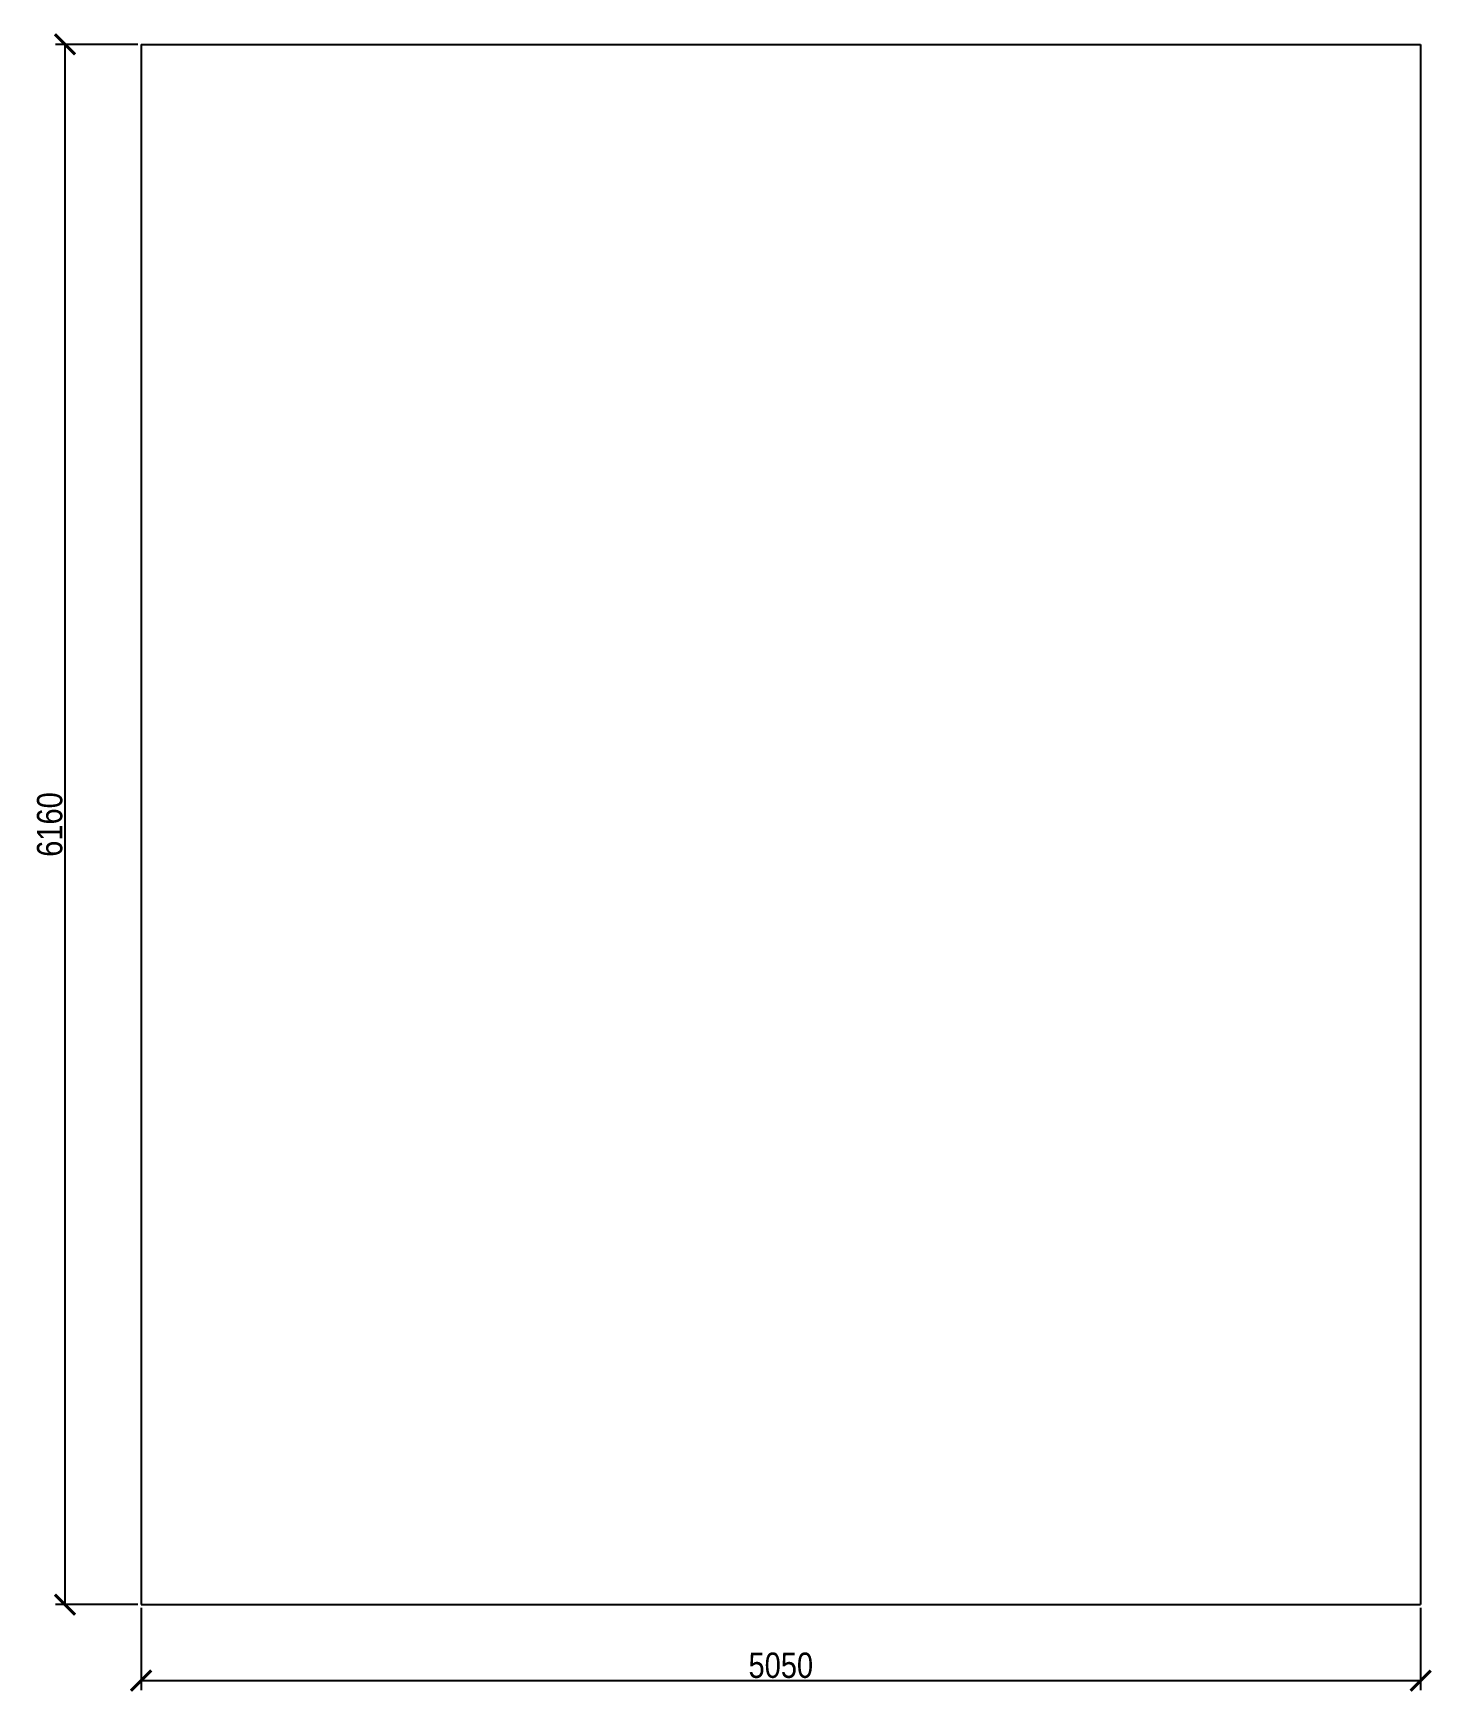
# Model space of a CAD drawing. Header units: metres. Extents: x -57.8 to -2.6, y -36.7 to 28.7.
import ezdxf

# ---------------------------------------------------------------- set-up
doc = ezdxf.new("R2010")
doc.units = ezdxf.units.M
doc.layers.add('OUTLINE', color=7, linetype='Continuous')
doc.styles.add('OpenSansCondensed-Light', font='OpenSansCondensed-Light.ttf')
doc.dimstyles.new('EZDXF', dxfattribs={"dimtxt": 0.25, "dimasz": 0.175, "dimexe": 0.375, "dimexo": 0.125, "dimgap": 0.1, "dimtad": 1, "dimlfac": 100, "dimzin": 12, "dimdsep": 46, "dimtxsty": 'OpenSansCondensed-Light', "dimblk": 'ARCHTICK', "dimcen": 2.5, "dimazin": 3, "dimtfac": 0.5, "dimtmove": 2, "dimatfit": 3})

# ---------------------------------------------------------------- blocks, each defined once
blk = doc.blocks.new('_ARCHTICK')
at = {"color": 0, "linetype": 'BYBLOCK', "const_width": 0.15}
blk.add_lwpolyline([(-0.5, -0.5), (0.5, 0.5)], dxfattribs=at)

msp = doc.modelspace()

# ---------------------------------------------------------------- linework, layer by layer
at = {"layer": 'OUTLINE'}
for points in [[(-53.5, 28.3), (-53.5, 28.1), (-53.5, 27.9), (-53.5, 27.7), (-53.5, 27.5), (-53.5, 27.3), (-53.5, 27.1), (-53.5, 26.9), (-53.5, 26.7), (-53.5, 26.5), (-53.5, 26.3), (-53.5, 26.1), (-53.5, 25.9), (-53.5, 25.7), (-53.5, 25.5), (-53.5, 25.3), (-53.5, 25.1), (-53.5, 24.9), (-53.5, 24.7), (-53.5, 24.5), (-53.5, 24.3), (-53.5, 24.1), (-53.5, 23.9), (-53.5, 23.7), (-53.5, 23.5), (-53.5, 23.3), (-53.5, 23.1), (-53.5, 22.9), (-53.5, 22.7), (-53.5, 22.5), (-53.5, 22.3), (-53.5, 22.1), (-53.5, 21.9), (-53.5, 21.7), (-53.5, 21.5), (-53.5, 21.3), (-53.5, 21.1), (-53.5, 20.9), (-53.5, 20.7), (-53.5, 20.5), (-53.5, 20.3), (-53.5, 20.1), (-53.5, 19.9), (-53.5, 19.7), (-53.5, 19.5), (-53.5, 19.3), (-53.5, 19.1), (-53.5, 18.9), (-53.5, 18.7), (-53.5, 18.5), (-53.5, 18.3), (-53.5, 18.1), (-53.5, 17.9), (-53.5, 17.7), (-53.5, 17.5), (-53.5, 17.3), (-53.5, 17.1), (-53.5, 16.9), (-53.5, 16.7), (-53.5, 16.5), (-53.5, 16.3), (-53.5, 16.1), (-53.5, 15.9), (-53.5, 15.7), (-53.5, 15.5), (-53.5, 15.3), (-53.5, 15.1), (-53.5, 14.9), (-53.5, 14.7), (-53.5, 14.5), (-53.5, 14.3), (-53.5, 14.1), (-53.5, 13.9), (-53.5, 13.7), (-53.5, 13.5), (-53.5, 13.3), (-53.5, 13.1), (-53.5, 12.9), (-53.5, 12.7), (-53.5, 12.5), (-53.5, 12.3), (-53.5, 12.1), (-53.5, 11.9), (-53.5, 11.7), (-53.5, 11.5), (-53.5, 11.3), (-53.5, 11.1), (-53.5, 10.9), (-53.5, 10.7), (-53.5, 10.5), (-53.5, 10.3), (-53.5, 10.1), (-53.5, 9.9), (-53.5, 9.7), (-53.5, 9.5), (-53.5, 9.3), (-53.5, 9.1), (-53.5, 8.9), (-53.5, 8.7), (-53.5, 8.5), (-53.5, 8.3), (-53.5, 8.1), (-53.5, 7.9), (-53.5, 7.7), (-53.5, 7.5), (-53.5, 7.3), (-53.5, 7.1), (-53.5, 6.9), (-53.5, 6.7), (-53.5, 6.5), (-53.5, 6.3), (-53.5, 6.1), (-53.5, 5.9), (-53.5, 5.7), (-53.5, 5.5), (-53.5, 5.3), (-53.5, 5.1), (-53.5, 4.9), (-53.5, 4.7), (-53.5, 4.5), (-53.5, 4.3), (-53.5, 4.1), (-53.5, 3.9), (-53.5, 3.7), (-53.5, 3.5), (-53.5, 3.3), (-53.5, 3.1), (-53.5, 2.9), (-53.5, 2.7), (-53.5, 2.5), (-53.5, 2.3), (-53.5, 2.1), (-53.5, 1.9), (-53.5, 1.7), (-53.5, 1.5), (-53.5, 1.3), (-53.5, 1.1), (-53.5, 0.9), (-53.5, 0.7), (-53.5, 0.5), (-53.5, 0.3), (-53.5, 0.1), (-53.5, -0.1), (-53.5, -0.3), (-53.5, -0.5), (-53.5, -0.7), (-53.5, -0.9), (-53.5, -1.1), (-53.5, -1.3), (-53.5, -1.5), (-53.5, -1.7), (-53.5, -1.9), (-53.5, -2.1), (-53.5, -2.3), (-53.5, -2.5), (-53.5, -2.7), (-53.5, -2.9), (-53.5, -3.1), (-53.5, -3.3), (-53.5, -3.5), (-53.5, -3.7), (-53.5, -3.9), (-53.5, -4.1), (-53.5, -4.3), (-53.5, -4.5), (-53.5, -4.7), (-53.5, -4.9), (-53.5, -5.1), (-53.5, -5.3), (-53.5, -5.5), (-53.5, -5.7), (-53.5, -5.9), (-53.5, -6.1), (-53.5, -6.3), (-53.5, -6.5), (-53.5, -6.7), (-53.5, -6.9), (-53.5, -7.1), (-53.5, -7.3), (-53.5, -7.5), (-53.5, -7.7), (-53.5, -7.9), (-53.5, -8.1), (-53.5, -8.3), (-53.5, -8.5), (-53.5, -8.7), (-53.5, -8.9), (-53.5, -9.1), (-53.5, -9.3), (-53.5, -9.5), (-53.5, -9.7), (-53.5, -9.9), (-53.5, -10.1), (-53.5, -10.3), (-53.5, -10.5), (-53.5, -10.7), (-53.5, -10.9), (-53.5, -11.1), (-53.5, -11.3), (-53.5, -11.5), (-53.5, -11.7), (-53.5, -11.9), (-53.5, -12.1), (-53.5, -12.3), (-53.5, -12.5), (-53.5, -12.7), (-53.5, -12.9), (-53.5, -13.1), (-53.5, -13.3), (-53.5, -13.5), (-53.5, -13.7), (-53.5, -13.9), (-53.5, -14.1), (-53.5, -14.3), (-53.5, -14.5), (-53.5, -14.7), (-53.5, -14.9), (-53.5, -15.1), (-53.5, -15.3), (-53.5, -15.5), (-53.5, -15.7), (-53.5, -15.9), (-53.5, -16.1), (-53.5, -16.3), (-53.5, -16.5), (-53.5, -16.7), (-53.5, -16.9), (-53.5, -17.1), (-53.5, -17.3), (-53.5, -17.5), (-53.5, -17.7), (-53.5, -17.9), (-53.5, -18.1), (-53.5, -18.3), (-53.5, -18.5), (-53.5, -18.7), (-53.5, -18.9), (-53.5, -19.1), (-53.5, -19.3), (-53.5, -19.5), (-53.5, -19.7), (-53.5, -19.9), (-53.5, -20.1), (-53.5, -20.3), (-53.5, -20.5), (-53.5, -20.7), (-53.5, -20.9), (-53.5, -21.1), (-53.5, -21.3), (-53.5, -21.5), (-53.5, -21.7), (-53.5, -21.9), (-53.5, -22.1), (-53.5, -22.3), (-53.5, -22.5), (-53.5, -22.7), (-53.5, -22.9), (-53.5, -23.1), (-53.5, -23.3), (-53.5, -23.5), (-53.5, -23.7), (-53.5, -23.9), (-53.5, -24.1), (-53.5, -24.3), (-53.5, -24.5), (-53.5, -24.7), (-53.5, -24.9), (-53.5, -25.1), (-53.5, -25.3), (-53.5, -25.5), (-53.5, -25.7), (-53.5, -25.9), (-53.5, -26.1), (-53.5, -26.3), (-53.5, -26.5), (-53.5, -26.7), (-53.5, -26.9), (-53.5, -27.1), (-53.5, -27.3), (-53.5, -27.5), (-53.5, -27.7), (-53.5, -27.9), (-53.5, -28.1), (-53.5, -28.3), (-53.5, -28.5), (-53.5, -28.7), (-53.5, -28.9), (-53.5, -29.1), (-53.5, -29.3), (-53.5, -29.5), (-53.5, -29.7), (-53.5, -29.9), (-53.5, -30.1), (-53.5, -30.3), (-53.5, -30.5), (-53.5, -30.7), (-53.5, -30.9), (-53.5, -31.1), (-53.5, -31.3), (-53.5, -31.5), (-53.5, -31.7), (-53.5, -31.9), (-53.5, -32.1), (-53.5, -32.3), (-53.5, -32.5), (-53.5, -32.7), (-53.5, -32.9), (-53.5, -33.1), (-53.5, -33.3)], [(-53.5, 28.3), (-53.2996, 28.3), (-53.09921, 28.3), (-52.89881, 28.3), (-52.69841, 28.3), (-52.49802, 28.3), (-52.29762, 28.3), (-52.09722, 28.3), (-51.89683, 28.3), (-51.69643, 28.3), (-51.49603, 28.3), (-51.29563, 28.3), (-51.09524, 28.3), (-50.89484, 28.3), (-50.69444, 28.3), (-50.49405, 28.3), (-50.29365, 28.3), (-50.09325, 28.3), (-49.89286, 28.3), (-49.69246, 28.3), (-49.49206, 28.3), (-49.29167, 28.3), (-49.09127, 28.3), (-48.89087, 28.3), (-48.69048, 28.3), (-48.49008, 28.3), (-48.28968, 28.3), (-48.08929, 28.3), (-47.88889, 28.3), (-47.68849, 28.3), (-47.4881, 28.3), (-47.2877, 28.3), (-47.0873, 28.3), (-46.8869, 28.3), (-46.68651, 28.3), (-46.48611, 28.3), (-46.28571, 28.3), (-46.08532, 28.3), (-45.88492, 28.3), (-45.68452, 28.3), (-45.48413, 28.3), (-45.28373, 28.3), (-45.08333, 28.3), (-44.88294, 28.3), (-44.68254, 28.3), (-44.48214, 28.3), (-44.28175, 28.3), (-44.08135, 28.3), (-43.88095, 28.3), (-43.68056, 28.3), (-43.48016, 28.3), (-43.27976, 28.3), (-43.07937, 28.3), (-42.87897, 28.3), (-42.67857, 28.3), (-42.47817, 28.3), (-42.27778, 28.3), (-42.07738, 28.3), (-41.87698, 28.3), (-41.67659, 28.3), (-41.47619, 28.3), (-41.27579, 28.3), (-41.0754, 28.3), (-40.875, 28.3), (-40.6746, 28.3), (-40.47421, 28.3), (-40.27381, 28.3), (-40.07341, 28.3), (-39.87302, 28.3), (-39.67262, 28.3), (-39.47222, 28.3), (-39.27183, 28.3), (-39.07143, 28.3), (-38.87103, 28.3), (-38.67063, 28.3), (-38.47024, 28.3), (-38.26984, 28.3), (-38.06944, 28.3), (-37.86905, 28.3), (-37.66865, 28.3), (-37.46825, 28.3), (-37.26786, 28.3), (-37.06746, 28.3), (-36.86706, 28.3), (-36.66667, 28.3), (-36.46627, 28.3), (-36.26587, 28.3), (-36.06548, 28.3), (-35.86508, 28.3), (-35.66468, 28.3), (-35.46429, 28.3), (-35.26389, 28.3), (-35.06349, 28.3), (-34.8631, 28.3), (-34.6627, 28.3), (-34.4623, 28.3), (-34.2619, 28.3), (-34.06151, 28.3), (-33.86111, 28.3), (-33.66071, 28.3), (-33.46032, 28.3), (-33.25992, 28.3), (-33.05952, 28.3), (-32.85913, 28.3), (-32.65873, 28.3), (-32.45833, 28.3), (-32.25794, 28.3), (-32.05754, 28.3), (-31.85714, 28.3), (-31.65675, 28.3), (-31.45635, 28.3), (-31.25595, 28.3), (-31.05556, 28.3), (-30.85516, 28.3), (-30.65476, 28.3), (-30.45437, 28.3), (-30.25397, 28.3), (-30.05357, 28.3), (-29.85317, 28.3), (-29.65278, 28.3), (-29.45238, 28.3), (-29.25198, 28.3), (-29.05159, 28.3), (-28.85119, 28.3), (-28.65079, 28.3), (-28.4504, 28.3), (-28.25, 28.3), (-28.0496, 28.3), (-27.84921, 28.3), (-27.64881, 28.3), (-27.44841, 28.3), (-27.24802, 28.3), (-27.04762, 28.3), (-26.84722, 28.3), (-26.64683, 28.3), (-26.44643, 28.3), (-26.24603, 28.3), (-26.04563, 28.3), (-25.84524, 28.3), (-25.64484, 28.3), (-25.44444, 28.3), (-25.24405, 28.3), (-25.04365, 28.3), (-24.84325, 28.3), (-24.64286, 28.3), (-24.44246, 28.3), (-24.24206, 28.3), (-24.04167, 28.3), (-23.84127, 28.3), (-23.64087, 28.3), (-23.44048, 28.3), (-23.24008, 28.3), (-23.03968, 28.3), (-22.83929, 28.3), (-22.63889, 28.3), (-22.43849, 28.3), (-22.2381, 28.3), (-22.0377, 28.3), (-21.8373, 28.3), (-21.6369, 28.3), (-21.43651, 28.3), (-21.23611, 28.3), (-21.03571, 28.3), (-20.83532, 28.3), (-20.63492, 28.3), (-20.43452, 28.3), (-20.23413, 28.3), (-20.03373, 28.3), (-19.83333, 28.3), (-19.63294, 28.3), (-19.43254, 28.3), (-19.23214, 28.3), (-19.03175, 28.3), (-18.83135, 28.3), (-18.63095, 28.3), (-18.43056, 28.3), (-18.23016, 28.3), (-18.02976, 28.3), (-17.82937, 28.3), (-17.62897, 28.3), (-17.42857, 28.3), (-17.22817, 28.3), (-17.02778, 28.3), (-16.82738, 28.3), (-16.62698, 28.3), (-16.42659, 28.3), (-16.22619, 28.3), (-16.02579, 28.3), (-15.8254, 28.3), (-15.625, 28.3), (-15.4246, 28.3), (-15.22421, 28.3), (-15.02381, 28.3), (-14.82341, 28.3), (-14.62302, 28.3), (-14.42262, 28.3), (-14.22222, 28.3), (-14.02183, 28.3), (-13.82143, 28.3), (-13.62103, 28.3), (-13.42063, 28.3), (-13.22024, 28.3), (-13.01984, 28.3), (-12.81944, 28.3), (-12.61905, 28.3), (-12.41865, 28.3), (-12.21825, 28.3), (-12.01786, 28.3), (-11.81746, 28.3), (-11.61706, 28.3), (-11.41667, 28.3), (-11.21627, 28.3), (-11.01587, 28.3), (-10.81548, 28.3), (-10.61508, 28.3), (-10.41468, 28.3), (-10.21429, 28.3), (-10.01389, 28.3), (-9.81349, 28.3), (-9.6131, 28.3), (-9.4127, 28.3), (-9.2123, 28.3), (-9.0119, 28.3), (-8.81151, 28.3), (-8.61111, 28.3), (-8.41071, 28.3), (-8.21032, 28.3), (-8.00992, 28.3), (-7.80952, 28.3), (-7.60913, 28.3), (-7.40873, 28.3), (-7.20833, 28.3), (-7.00794, 28.3), (-6.80754, 28.3), (-6.60714, 28.3), (-6.40675, 28.3), (-6.20635, 28.3), (-6.00595, 28.3), (-5.80556, 28.3), (-5.60516, 28.3), (-5.40476, 28.3), (-5.20437, 28.3), (-5.00397, 28.3), (-4.80357, 28.3), (-4.60317, 28.3), (-4.40278, 28.3), (-4.20238, 28.3), (-4.00198, 28.3), (-3.80159, 28.3), (-3.60119, 28.3), (-3.40079, 28.3), (-3.2004, 28.3), (-3, 28.3)], [(-3, 28.3), (-3, 28.1), (-3, 27.9), (-3, 27.7), (-3, 27.5), (-3, 27.3), (-3, 27.1), (-3, 26.9), (-3, 26.7), (-3, 26.5), (-3, 26.3), (-3, 26.1), (-3, 25.9), (-3, 25.7), (-3, 25.5), (-3, 25.3), (-3, 25.1), (-3, 24.9), (-3, 24.7), (-3, 24.5), (-3, 24.3), (-3, 24.1), (-3, 23.9), (-3, 23.7), (-3, 23.5), (-3, 23.3), (-3, 23.1), (-3, 22.9), (-3, 22.7), (-3, 22.5), (-3, 22.3), (-3, 22.1), (-3, 21.9), (-3, 21.7), (-3, 21.5), (-3, 21.3), (-3, 21.1), (-3, 20.9), (-3, 20.7), (-3, 20.5), (-3, 20.3), (-3, 20.1), (-3, 19.9), (-3, 19.7), (-3, 19.5), (-3, 19.3), (-3, 19.1), (-3, 18.9), (-3, 18.7), (-3, 18.5), (-3, 18.3), (-3, 18.1), (-3, 17.9), (-3, 17.7), (-3, 17.5), (-3, 17.3), (-3, 17.1), (-3, 16.9), (-3, 16.7), (-3, 16.5), (-3, 16.3), (-3, 16.1), (-3, 15.9), (-3, 15.7), (-3, 15.5), (-3, 15.3), (-3, 15.1), (-3, 14.9), (-3, 14.7), (-3, 14.5), (-3, 14.3), (-3, 14.1), (-3, 13.9), (-3, 13.7), (-3, 13.5), (-3, 13.3), (-3, 13.1), (-3, 12.9), (-3, 12.7), (-3, 12.5), (-3, 12.3), (-3, 12.1), (-3, 11.9), (-3, 11.7), (-3, 11.5), (-3, 11.3), (-3, 11.1), (-3, 10.9), (-3, 10.7), (-3, 10.5), (-3, 10.3), (-3, 10.1), (-3, 9.9), (-3, 9.7), (-3, 9.5), (-3, 9.3), (-3, 9.1), (-3, 8.9), (-3, 8.7), (-3, 8.5), (-3, 8.3), (-3, 8.1), (-3, 7.9), (-3, 7.7), (-3, 7.5), (-3, 7.3), (-3, 7.1), (-3, 6.9), (-3, 6.7), (-3, 6.5), (-3, 6.3), (-3, 6.1), (-3, 5.9), (-3, 5.7), (-3, 5.5), (-3, 5.3), (-3, 5.1), (-3, 4.9), (-3, 4.7), (-3, 4.5), (-3, 4.3), (-3, 4.1), (-3, 3.9), (-3, 3.7), (-3, 3.5), (-3, 3.3), (-3, 3.1), (-3, 2.9), (-3, 2.7), (-3, 2.5), (-3, 2.3), (-3, 2.1), (-3, 1.9), (-3, 1.7), (-3, 1.5), (-3, 1.3), (-3, 1.1), (-3, 0.9), (-3, 0.7), (-3, 0.5), (-3, 0.3), (-3, 0.1), (-3, -0.1), (-3, -0.3), (-3, -0.5), (-3, -0.7), (-3, -0.9), (-3, -1.1), (-3, -1.3), (-3, -1.5), (-3, -1.7), (-3, -1.9), (-3, -2.1), (-3, -2.3), (-3, -2.5), (-3, -2.7), (-3, -2.9), (-3, -3.1), (-3, -3.3), (-3, -3.5), (-3, -3.7), (-3, -3.9), (-3, -4.1), (-3, -4.3), (-3, -4.5), (-3, -4.7), (-3, -4.9), (-3, -5.1), (-3, -5.3), (-3, -5.5), (-3, -5.7), (-3, -5.9), (-3, -6.1), (-3, -6.3), (-3, -6.5), (-3, -6.7), (-3, -6.9), (-3, -7.1), (-3, -7.3), (-3, -7.5), (-3, -7.7), (-3, -7.9), (-3, -8.1), (-3, -8.3), (-3, -8.5), (-3, -8.7), (-3, -8.9), (-3, -9.1), (-3, -9.3), (-3, -9.5), (-3, -9.7), (-3, -9.9), (-3, -10.1), (-3, -10.3), (-3, -10.5), (-3, -10.7), (-3, -10.9), (-3, -11.1), (-3, -11.3), (-3, -11.5), (-3, -11.7), (-3, -11.9), (-3, -12.1), (-3, -12.3), (-3, -12.5), (-3, -12.7), (-3, -12.9), (-3, -13.1), (-3, -13.3), (-3, -13.5), (-3, -13.7), (-3, -13.9), (-3, -14.1), (-3, -14.3), (-3, -14.5), (-3, -14.7), (-3, -14.9), (-3, -15.1), (-3, -15.3), (-3, -15.5), (-3, -15.7), (-3, -15.9), (-3, -16.1), (-3, -16.3), (-3, -16.5), (-3, -16.7), (-3, -16.9), (-3, -17.1), (-3, -17.3), (-3, -17.5), (-3, -17.7), (-3, -17.9), (-3, -18.1), (-3, -18.3), (-3, -18.5), (-3, -18.7), (-3, -18.9), (-3, -19.1), (-3, -19.3), (-3, -19.5), (-3, -19.7), (-3, -19.9), (-3, -20.1), (-3, -20.3), (-3, -20.5), (-3, -20.7), (-3, -20.9), (-3, -21.1), (-3, -21.3), (-3, -21.5), (-3, -21.7), (-3, -21.9), (-3, -22.1), (-3, -22.3), (-3, -22.5), (-3, -22.7), (-3, -22.9), (-3, -23.1), (-3, -23.3), (-3, -23.5), (-3, -23.7), (-3, -23.9), (-3, -24.1), (-3, -24.3), (-3, -24.5), (-3, -24.7), (-3, -24.9), (-3, -25.1), (-3, -25.3), (-3, -25.5), (-3, -25.7), (-3, -25.9), (-3, -26.1), (-3, -26.3), (-3, -26.5), (-3, -26.7), (-3, -26.9), (-3, -27.1), (-3, -27.3), (-3, -27.5), (-3, -27.7), (-3, -27.9), (-3, -28.1), (-3, -28.3), (-3, -28.5), (-3, -28.7), (-3, -28.9), (-3, -29.1), (-3, -29.3), (-3, -29.5), (-3, -29.7), (-3, -29.9), (-3, -30.1), (-3, -30.3), (-3, -30.5), (-3, -30.7), (-3, -30.9), (-3, -31.1), (-3, -31.3), (-3, -31.5), (-3, -31.7), (-3, -31.9), (-3, -32.1), (-3, -32.3), (-3, -32.5), (-3, -32.7), (-3, -32.9), (-3, -33.1), (-3, -33.3)], [(-53.5, -33.3), (-53.2996, -33.3), (-53.09921, -33.3), (-52.89881, -33.3), (-52.69841, -33.3), (-52.49802, -33.3), (-52.29762, -33.3), (-52.09722, -33.3), (-51.89683, -33.3), (-51.69643, -33.3), (-51.49603, -33.3), (-51.29563, -33.3), (-51.09524, -33.3), (-50.89484, -33.3), (-50.69444, -33.3), (-50.49405, -33.3), (-50.29365, -33.3), (-50.09325, -33.3), (-49.89286, -33.3), (-49.69246, -33.3), (-49.49206, -33.3), (-49.29167, -33.3), (-49.09127, -33.3), (-48.89087, -33.3), (-48.69048, -33.3), (-48.49008, -33.3), (-48.28968, -33.3), (-48.08929, -33.3), (-47.88889, -33.3), (-47.68849, -33.3), (-47.4881, -33.3), (-47.2877, -33.3), (-47.0873, -33.3), (-46.8869, -33.3), (-46.68651, -33.3), (-46.48611, -33.3), (-46.28571, -33.3), (-46.08532, -33.3), (-45.88492, -33.3), (-45.68452, -33.3), (-45.48413, -33.3), (-45.28373, -33.3), (-45.08333, -33.3), (-44.88294, -33.3), (-44.68254, -33.3), (-44.48214, -33.3), (-44.28175, -33.3), (-44.08135, -33.3), (-43.88095, -33.3), (-43.68056, -33.3), (-43.48016, -33.3), (-43.27976, -33.3), (-43.07937, -33.3), (-42.87897, -33.3), (-42.67857, -33.3), (-42.47817, -33.3), (-42.27778, -33.3), (-42.07738, -33.3), (-41.87698, -33.3), (-41.67659, -33.3), (-41.47619, -33.3), (-41.27579, -33.3), (-41.0754, -33.3), (-40.875, -33.3), (-40.6746, -33.3), (-40.47421, -33.3), (-40.27381, -33.3), (-40.07341, -33.3), (-39.87302, -33.3), (-39.67262, -33.3), (-39.47222, -33.3), (-39.27183, -33.3), (-39.07143, -33.3), (-38.87103, -33.3), (-38.67063, -33.3), (-38.47024, -33.3), (-38.26984, -33.3), (-38.06944, -33.3), (-37.86905, -33.3), (-37.66865, -33.3), (-37.46825, -33.3), (-37.26786, -33.3), (-37.06746, -33.3), (-36.86706, -33.3), (-36.66667, -33.3), (-36.46627, -33.3), (-36.26587, -33.3), (-36.06548, -33.3), (-35.86508, -33.3), (-35.66468, -33.3), (-35.46429, -33.3), (-35.26389, -33.3), (-35.06349, -33.3), (-34.8631, -33.3), (-34.6627, -33.3), (-34.4623, -33.3), (-34.2619, -33.3), (-34.06151, -33.3), (-33.86111, -33.3), (-33.66071, -33.3), (-33.46032, -33.3), (-33.25992, -33.3), (-33.05952, -33.3), (-32.85913, -33.3), (-32.65873, -33.3), (-32.45833, -33.3), (-32.25794, -33.3), (-32.05754, -33.3), (-31.85714, -33.3), (-31.65675, -33.3), (-31.45635, -33.3), (-31.25595, -33.3), (-31.05556, -33.3), (-30.85516, -33.3), (-30.65476, -33.3), (-30.45437, -33.3), (-30.25397, -33.3), (-30.05357, -33.3), (-29.85317, -33.3), (-29.65278, -33.3), (-29.45238, -33.3), (-29.25198, -33.3), (-29.05159, -33.3), (-28.85119, -33.3), (-28.65079, -33.3), (-28.4504, -33.3), (-28.25, -33.3), (-28.0496, -33.3), (-27.84921, -33.3), (-27.64881, -33.3), (-27.44841, -33.3), (-27.24802, -33.3), (-27.04762, -33.3), (-26.84722, -33.3), (-26.64683, -33.3), (-26.44643, -33.3), (-26.24603, -33.3), (-26.04563, -33.3), (-25.84524, -33.3), (-25.64484, -33.3), (-25.44444, -33.3), (-25.24405, -33.3), (-25.04365, -33.3), (-24.84325, -33.3), (-24.64286, -33.3), (-24.44246, -33.3), (-24.24206, -33.3), (-24.04167, -33.3), (-23.84127, -33.3), (-23.64087, -33.3), (-23.44048, -33.3), (-23.24008, -33.3), (-23.03968, -33.3), (-22.83929, -33.3), (-22.63889, -33.3), (-22.43849, -33.3), (-22.2381, -33.3), (-22.0377, -33.3), (-21.8373, -33.3), (-21.6369, -33.3), (-21.43651, -33.3), (-21.23611, -33.3), (-21.03571, -33.3), (-20.83532, -33.3), (-20.63492, -33.3), (-20.43452, -33.3), (-20.23413, -33.3), (-20.03373, -33.3), (-19.83333, -33.3), (-19.63294, -33.3), (-19.43254, -33.3), (-19.23214, -33.3), (-19.03175, -33.3), (-18.83135, -33.3), (-18.63095, -33.3), (-18.43056, -33.3), (-18.23016, -33.3), (-18.02976, -33.3), (-17.82937, -33.3), (-17.62897, -33.3), (-17.42857, -33.3), (-17.22817, -33.3), (-17.02778, -33.3), (-16.82738, -33.3), (-16.62698, -33.3), (-16.42659, -33.3), (-16.22619, -33.3), (-16.02579, -33.3), (-15.8254, -33.3), (-15.625, -33.3), (-15.4246, -33.3), (-15.22421, -33.3), (-15.02381, -33.3), (-14.82341, -33.3), (-14.62302, -33.3), (-14.42262, -33.3), (-14.22222, -33.3), (-14.02183, -33.3), (-13.82143, -33.3), (-13.62103, -33.3), (-13.42063, -33.3), (-13.22024, -33.3), (-13.01984, -33.3), (-12.81944, -33.3), (-12.61905, -33.3), (-12.41865, -33.3), (-12.21825, -33.3), (-12.01786, -33.3), (-11.81746, -33.3), (-11.61706, -33.3), (-11.41667, -33.3), (-11.21627, -33.3), (-11.01587, -33.3), (-10.81548, -33.3), (-10.61508, -33.3), (-10.41468, -33.3), (-10.21429, -33.3), (-10.01389, -33.3), (-9.81349, -33.3), (-9.6131, -33.3), (-9.4127, -33.3), (-9.2123, -33.3), (-9.0119, -33.3), (-8.81151, -33.3), (-8.61111, -33.3), (-8.41071, -33.3), (-8.21032, -33.3), (-8.00992, -33.3), (-7.80952, -33.3), (-7.60913, -33.3), (-7.40873, -33.3), (-7.20833, -33.3), (-7.00794, -33.3), (-6.80754, -33.3), (-6.60714, -33.3), (-6.40675, -33.3), (-6.20635, -33.3), (-6.00595, -33.3), (-5.80556, -33.3), (-5.60516, -33.3), (-5.40476, -33.3), (-5.20437, -33.3), (-5.00397, -33.3), (-4.80357, -33.3), (-4.60317, -33.3), (-4.40278, -33.3), (-4.20238, -33.3), (-4.00198, -33.3), (-3.80159, -33.3), (-3.60119, -33.3), (-3.40079, -33.3), (-3.2004, -33.3), (-3, -33.3)]]:
    msp.add_lwpolyline(points, dxfattribs=at)

# ---------------------------------------------------------------- dimensions: what is measured, and where the dimension line sits
msp.add_linear_dim(base=(-56.5, -33.3), p1=(-53.5, -33.3), p2=(-53.5, 28.3), angle=90, dimstyle='EZDXF', override={"dimtxt": 1, "dimasz": 0.8}).render()
msp.add_linear_dim(base=(-53.5, -36.3), p1=(-53.5, -33.3), p2=(-3, -33.3), dimstyle='EZDXF', override={"dimtxt": 1, "dimasz": 0.8}).render()

doc.saveas('drawing.dxf')
